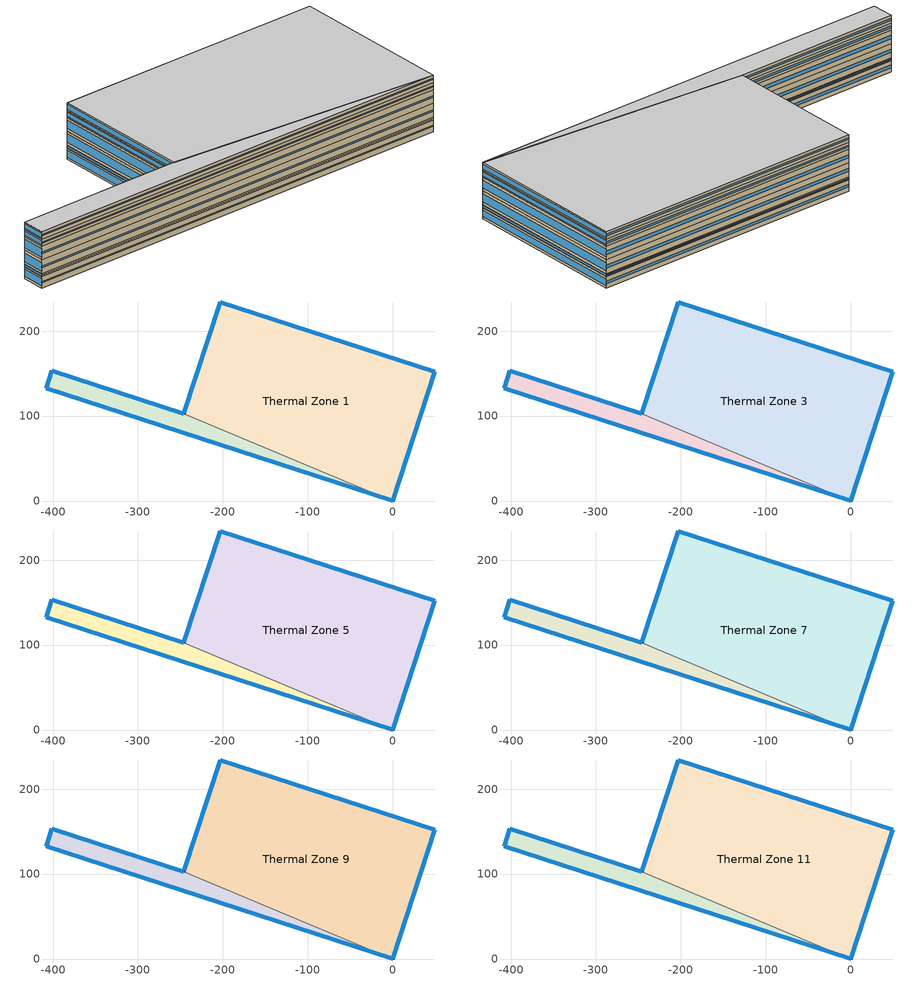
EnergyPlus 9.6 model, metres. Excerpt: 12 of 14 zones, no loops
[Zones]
Thermal Zone 1
 floor ground (ExtSlabCarpet): 0,0 -245.98,102.99 -203.33,234.26 49.43,152.13 z0
 wall outside (Ext Wall): 0,0 49.43,152.13 -203.33,234.26 -245.98,102.99 z0:10.74
 wall to Thermal Zone 2 (Interior Wall): -245.98,102.99 0,0 z0:10.74
 window (Ext Window): 49.42,152.13 -203.32,234.26 z4.13:6.61; -203.34,234.25 -245.98,103 z2.15:8.59; 0,0.01 49.43,152.12 z2.36:8.38
Thermal Zone 2
 floor ground (ExtSlabCarpet): -401.31,153.46 -245.98,102.99 0,0 -408.09,132.6 z0
 wall outside (Ext Wall): -245.98,102.99 -401.31,153.46 -408.09,132.6 0,0 z0:10.74
 window (Ext Window): -245.99,103 -401.3,153.46 z4.13:6.61; -401.31,153.45 -408.09,132.61 z2.15:8.59; -408.08,132.59 -0.01,0 z4.78:5.96
Thermal Zone 3
 floor to Thermal Zone 1 (Interior Floor): 0,0 -245.98,102.99 -203.33,234.26 49.43,152.13 z10.74
 wall outside (Ext Wall): 0,0 49.43,152.13 -203.33,234.26 -245.98,102.99 z10.74:13.46
 wall to Thermal Zone 4 (Interior Wall): -245.98,102.99 0,0 z10.74:13.46
 window (Ext Window): 49.42,152.13 -203.32,234.26 z11.79:12.41; -203.34,234.25 -245.98,103 z11.28:12.92; 0,0.01 49.43,152.12 z11.34:12.86
Thermal Zone 4
 floor to Thermal Zone 2 (Interior Floor): 0,0 -408.09,132.6 -401.31,153.46 -245.98,102.99 z10.74
 wall outside (Ext Wall): -245.98,102.99 -401.31,153.46 -408.09,132.6 0,0 z10.74:13.46
 window (Ext Window): -245.99,103 -401.3,153.46 z11.79:12.41; -401.31,153.45 -408.09,132.61 z11.28:12.92; -408.08,132.59 -0.01,0 z11.95:12.25
Thermal Zone 5
 floor to Thermal Zone 3 (Interior Floor): 0,0 -245.98,102.99 -203.33,234.26 49.43,152.13 z13.46
 wall outside (Ext Wall): 0,0 49.43,152.13 -203.33,234.26 -245.98,102.99 z13.46:26.83
 wall to Thermal Zone 6 (Interior Wall): -245.98,102.99 0,0 z13.46:26.83
 window (Ext Window): 49.42,152.13 -203.32,234.26 z18.61:21.68; -203.34,234.25 -245.98,103 z16.13:24.16; 0,0.01 49.43,152.12 z16.4:23.89
Thermal Zone 6
 floor to Thermal Zone 4 (Interior Floor): 0,0 -408.09,132.6 -401.31,153.46 -245.98,102.99 z13.46
 wall outside (Ext Wall): -245.98,102.99 -401.31,153.46 -408.09,132.6 0,0 z13.46:26.83
 window (Ext Window): -245.99,103 -401.3,153.46 z18.61:21.68; -401.31,153.45 -408.09,132.61 z16.13:24.16; -408.08,132.59 -0.01,0 z19.41:20.88
Thermal Zone 7
 floor to Thermal Zone 5 (Interior Floor): 0,0 -245.98,102.99 -203.33,234.26 49.43,152.13 z26.83
 wall outside (Ext Wall): 0,0 49.43,152.13 -203.33,234.26 -245.98,102.99 z26.83:39.66
 wall to Thermal Zone 8 (Interior Wall): -245.98,102.99 0,0 z26.83:39.66
 window (Ext Window): 49.42,152.13 -203.32,234.26 z31.77:34.72; -203.34,234.25 -245.98,103 z29.4:37.09; 0,0.01 49.43,152.12 z29.65:36.84
Thermal Zone 8
 floor to Thermal Zone 6 (Interior Floor): 0,0 -408.09,132.6 -401.31,153.46 -245.98,102.99 z26.83
 wall outside (Ext Wall): -245.98,102.99 -401.31,153.46 -408.09,132.6 0,0 z26.83:39.66
 window (Ext Window): -245.99,103 -401.3,153.46 z31.77:34.72; -401.31,153.45 -408.09,132.61 z29.4:37.09; -408.08,132.59 -0.01,0 z32.54:33.95
Thermal Zone 9
 floor to Thermal Zone 7 (Interior Floor): 0,0 -245.98,102.99 -203.33,234.26 49.43,152.13 z39.66
 wall outside (Ext Wall): 0,0 49.43,152.13 -203.33,234.26 -245.98,102.99 z39.66:46.29
 wall to Thermal Zone 10 (Interior Wall): -245.98,102.99 0,0 z39.66:46.29
 window (Ext Window): 49.42,152.13 -203.32,234.26 z42.21:43.74; -203.34,234.25 -245.98,103 z40.99:44.96; 0,0.01 49.43,152.12 z41.12:44.83
Thermal Zone 10
 floor to Thermal Zone 8 (Interior Floor): 0,0 -408.09,132.6 -401.31,153.46 -245.98,102.99 z39.66
 wall outside (Ext Wall): -245.98,102.99 -401.31,153.46 -408.09,132.6 0,0 z39.66:46.29
 window (Ext Window): -245.99,103 -401.3,153.46 z42.21:43.74; -401.31,153.45 -408.09,132.61 z40.99:44.96; -408.08,132.59 -0.01,0 z42.61:43.34
Thermal Zone 11
 floor to Thermal Zone 9 (Interior Floor): 0,0 -245.98,102.99 -203.33,234.26 49.43,152.13 z46.29
 wall outside (Ext Wall): 0,0 49.43,152.13 -203.33,234.26 -245.98,102.99 z46.29:53.65
 wall to Thermal Zone 12 (Interior Wall): -245.98,102.99 0,0 z46.29:53.65
 window (Ext Window): 49.42,152.13 -203.32,234.26 z49.12:50.82; -203.34,234.25 -245.98,103 z47.76:52.18; 0,0.01 49.43,152.12 z47.91:52.03
 ceiling to Thermal Zone 13 (Interior Ceiling): 0,0 49.43,152.13 -203.33,234.26 -245.98,102.99 z53.65
Thermal Zone 12
 floor to Thermal Zone 10 (Interior Floor): 0,0 -408.09,132.6 -401.31,153.46 -245.98,102.99 z46.29
 wall outside (Ext Wall): -245.98,102.99 -401.31,153.46 -408.09,132.6 0,0 z46.29:53.65
 window (Ext Window): -245.99,103 -401.3,153.46 z49.12:50.82; -401.31,153.45 -408.09,132.61 z47.76:52.18; -408.08,132.59 -0.01,0 z49.57:50.37
 ceiling to Thermal Zone 14 (Interior Ceiling): 0,0 -245.98,102.99 -401.31,153.46 -408.09,132.6 z53.65
[Building]
Building 1: North Axis {deg}=-0
[Site:Location]
Washington Dc Dulles IntL Ar: Latitude {deg}=38.98; Longitude {deg}=-77.47; Time Zone {hr}=-5; Elevation {m}=82
[SizingPeriod:DesignDay] Month=7; Day of Month=21; Day Type=SummerDesignDay; Daily Dry-Bulb Temperature Range {deltaC}=14.4; Dry-Bulb Temperature Range Modifier Type=DefaultMultipliers; Barometric Pressure {Pa}=86790; Wind Speed {m/s}=5; Wind Direction {deg}=340; Rain Indicator=No; Snow Indicator=No; Daylight Saving Time Indicator=No; Solar Model Indicator=ASHRAETau; ASHRAE Clear Sky Optical Depth for Beam Irradiance (taub)=0.339; ASHRAE Clear Sky Optical Depth for Diffuse Irradiance (taud)=2.366; Begin Environment Reset Mode=FullResetAtBeginEnvironment
Name | Maximum Dry-Bulb Temperature {C} | Humidity Condition Type | Wetbulb or DewPoint at Maximum Dry-Bulb {C} | Enthalpy at Maximum Dry-Bulb {J/kg}
SALT-LAKE-CITY-IAP Ann Clg .4% Condns DB=>MWB | 36.5 | Wetbulb | 17.1
SALT-LAKE-CITY-IAP Ann Clg .4% Condns DP=>MDB | 22.5 | Dewpoint | 15.6
SALT-LAKE-CITY-IAP Ann Clg .4% Condns Enth=>MDB | 30.8 | Enthalpy |  | 59300
SALT-LAKE-CITY-IAP Ann Clg .4% Condns WB=>MDB | 31.2 | Wetbulb | 19
[Material] Thermal Absorptance=0.9
Name | Roughness | Thickness m | Conductivity W/m-K | Density kg/m3 | Specific Heat J/kg-K | Solar Absorptance | Visible Absorptance
wall concrete | MediumRough | 0.03 | 0.5 | 2243 | 837 | 0.65 | 0.65
Wall Insulation [18] | MediumRough | 0.1693 | 0.049 | 265 | 836.8 | 0.7 | 0.7
F16 Acoustic tile | MediumSmooth | 0.0191 | 0.06 | 368 | 590 | 0.3 | 0.3
M11 100mm lightweight concrete | MediumRough | 0.1016 | 0.53 | 1280 | 840 | 0.5 | 0.5
MAT-CC05 4 HW CONCRETE | Rough | 0.1016 | 1.311 | 2240 | 836.8 | 0.85 | 0.85
G01a 19mm gypsum board | MediumSmooth | 0.019 | 0.16 | 800 | 1090 | 0.4 | 0.4
[Material:AirGap]
Name | Thermal Resistance m2-K/W
F04 Wall air space resistance | 0.15
F05 Ceiling air space resistance | 0.18
[Material:NoMass]
CP02 CARPET PAD: Roughness=Smooth; Thermal Resistance m2-K/W=0.1; Thermal Absorptance=0.9; Solar Absorptance=0.8; Visible Absorptance=0.8
[WindowMaterial:SimpleGlazingSystem]
Window Material Simple Glazing System: U-Factor W/m2-K=1.8; Solar Heat Gain Coefficient=0.3
[Construction]
Ext Wall: wall concrete, Wall Insulation [18]
Ext Window: Window Material Simple Glazing System
ExtSlabCarpet: MAT-CC05 4 HW CONCRETE, CP02 CARPET PAD
Interior Ceiling: M11 100mm lightweight concrete, F05 Ceiling air space resistance, F16 Acoustic tile
Interior Floor: F16 Acoustic tile, F05 Ceiling air space resistance, M11 100mm lightweight concrete
Interior Wall: G01a 19mm gypsum board, F04 Wall air space resistance, G01a 19mm gypsum board
[Zone]
Thermal Zone 1; Thermal Zone 2: 288, 0, 0, 0, , 1, , , , , , Yes
Thermal Zone 3; Thermal Zone 4: 288, 0, 0, 10.74, , 1, , , , , , Yes
Thermal Zone 5; Thermal Zone 6: 288, 0, 0, 13.46, , 1, , , , , , Yes
Thermal Zone 7; Thermal Zone 8: 288, 0, 0, 26.83, , 1, , , , , , Yes
Thermal Zone 9; Thermal Zone 10: 288, 0, 0, 39.66, , 1, , , , , , Yes
Thermal Zone 11; Thermal Zone 12: 288, 0, 0, 46.29, , 1, , , , , , Yes
[AvailabilityManager:Scheduled] Schedule=Always On Discrete
VAV with Reheat 1 Availability Manager; Air Loop HVAC Outdoor Air System 1 Availability Manager
[Schedule:Constant]
Always On Discrete: Hourly Value=1
